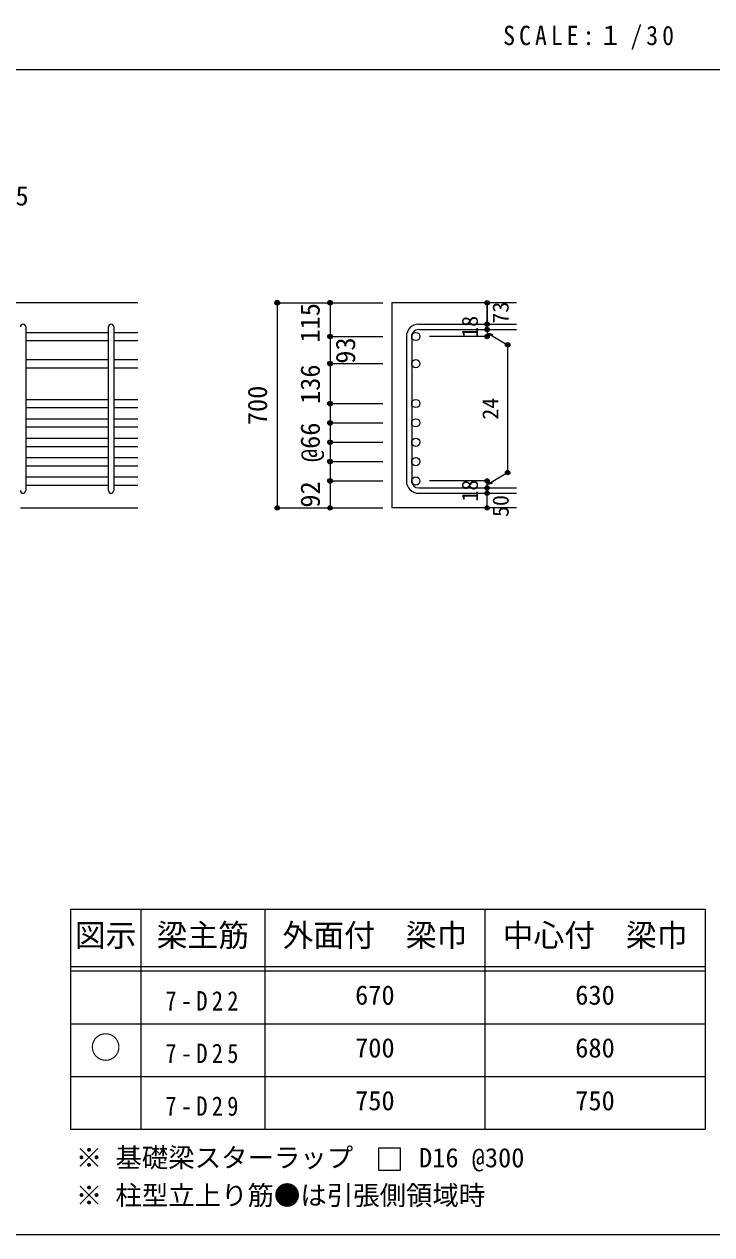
# Model space of a CAD drawing. Units: millimetres at full size, sheet at 1:30, with parts at other scales. Extents: x -5973 to 5954, y -4195 to 4201.
# Drawn here: x 1290 to 3633, y -4195 to -67 of the extents above; entities that cross this region are included whole.
import ezdxf
from ezdxf.enums import TextEntityAlignment as Align

# ---------------------------------------------------------------- set-up
doc = ezdxf.new("R2010")
doc.units = ezdxf.units.MM
doc.header["$LTSCALE"] = 30
doc.header["$PDMODE"] = 32
doc.header["$PDSIZE"] = 15
for name, color, linetype in [('0-1_躯体線', 2, 'Continuous'), ('0-5_基礎梁筋', 7, 'Continuous'), ('0-6_スタラップ筋', 7, 'Continuous'), ('0-D_寸法', 4, 'Continuous'), ('6-7_文字', 7, 'Continuous'), ('6-E_枠', 7, 'Continuous'), ('F-0_枠', 6, 'Continuous')]:
    doc.layers.add(name, color=color, linetype=linetype)
doc.styles.add('ＭＳ ゴシック', font='')
doc.styles.get('ＭＳ ゴシック').set_extended_font_data('MS Gothic')

msp = doc.modelspace()

# ---------------------------------------------------------------- linework, layer by layer
at = {"layer": '0-1_躯体線'}
for p, q in [((1677.44, -1017.16), (-172.56, -1017.16)), ((2967.44, -1017.16), (2542.44, -1017.16)), ((2542.44, -1017.16), (2542.44, -1716.66)), ((1277.44, -1716.66), (1677.44, -1716.66)), ((2967.44, -1716.66), (2542.44, -1716.66))]:
    msp.add_line(p, q, dxfattribs=at)
at = {"layer": '0-5_基礎梁筋'}
for p, q in [((1295.44, -1118.09), (1577.44, -1118.09)), ((1295.44, -1146.09), (1577.44, -1146.09)), ((1595.44, -1118.09), (1677.44, -1118.09)), ((1595.44, -1146.09), (1677.44, -1146.09)), ((1295.44, -1210.66), (1577.44, -1210.66)), ((1595.44, -1210.66), (1677.44, -1210.66)), ((1295.44, -1238.66), (1577.44, -1238.66)), ((1595.44, -1238.66), (1677.44, -1238.66)), ((1295.44, -1346.66), (1577.44, -1346.66)), ((1595.44, -1346.66), (1677.44, -1346.66)), ((1295.44, -1374.66), (1577.44, -1374.66)), ((1595.44, -1374.66), (1677.44, -1374.66)), ((1295.44, -1412.66), (1577.44, -1412.66)), ((1295.44, -1440.66), (1577.44, -1440.66)), ((1595.44, -1412.66), (1677.44, -1412.66)), ((1595.44, -1440.66), (1677.44, -1440.66)), ((1295.44, -1478.66), (1577.44, -1478.66)), ((1595.44, -1478.66), (1677.44, -1478.66)), ((1295.44, -1506.66), (1577.44, -1506.66)), ((1595.44, -1506.66), (1677.44, -1506.66)), ((1295.44, -1544.66), (1577.44, -1544.66)), ((1595.44, -1544.66), (1677.44, -1544.66)), ((1295.44, -1572.66), (1577.44, -1572.66)), ((1595.44, -1572.66), (1677.44, -1572.66)), ((1295.44, -1610.66), (1577.44, -1610.66)), ((1295.44, -1638.66), (1577.44, -1638.66)), ((1595.44, -1610.66), (1677.44, -1610.66)), ((1595.44, -1638.66), (1677.44, -1638.66))]:
    msp.add_line(p, q, dxfattribs=at)
at = {"layer": '0-5_基礎梁筋', "color": 3}
for centre in [(2624.44, -1132.09), (2624.44, -1224.66), (2624.44, -1360.66), (2624.44, -1426.66), (2624.44, -1492.66), (2624.44, -1558.66), (2624.44, -1624.66)]:
    msp.add_circle(centre, 14, dxfattribs=at)
at = {"layer": '0-6_スタラップ筋'}
for p, q in [((1295.44, -1099.09), (1295.44, -1657.66)), ((1577.44, -1657.66), (1577.44, -1099.09)), ((1595.44, -1099.09), (1595.44, -1657.66)), ((2634.44, -1090.09), (2967.44, -1090.09)), ((2634.44, -1108.09), (2967.44, -1108.09)), ((2592.44, -1132.09), (2592.44, -1624.66)), ((2610.44, -1132.09), (2610.44, -1624.66)), ((2634.44, -1648.66), (2967.44, -1648.66)), ((2634.44, -1666.66), (2967.44, -1666.66))]:
    msp.add_line(p, q, dxfattribs=at)
for centre, radius, start, end in [((1286.44, -1099.09), 9, 0, 180), ((1586.44, -1099.09), 9, 0, 180), ((2634.44, -1132.09), 42, 90, 180), ((2634.44, -1132.09), 24, 90, 180), ((2634.44, -1624.66), 42, 180, 270), ((2634.44, -1624.66), 24, 180, 270), ((1286.44, -1657.66), 9, 180, 0), ((1586.44, -1657.66), 9, 180, 0)]:
    msp.add_arc(centre, radius, start, end, dxfattribs=at)
at = {"layer": '0-D_寸法'}
for p, q in [((2152.44, -1017.16), (2332.44, -1017.16)), ((2152.44, -1017.16), (2332.44, -1017.16)), ((2152.44, -1017.16), (2152.44, -1716.66)), ((2332.44, -1017.16), (2512.44, -1017.16)), ((2332.44, -1017.16), (2512.44, -1017.16)), ((2867.44, -1090.09), (2867.44, -1017.16)), ((2867.44, -1017.16), (2867.44, -1090.09)), ((2867.44, -1108.09), (2867.44, -1090.09)), ((2867.44, -1108.09), (2867.44, -1132.09)), ((2332.44, -1132.09), (2512.44, -1132.09)), ((2332.44, -1132.09), (2512.44, -1132.09)), ((2867.44, -1132.09), (2671.35, -1132.09)), ((2867.44, -1120.09), (2937.5, -1160.54)), ((2867.44, -1120.09), (2886.76, -1125.27)), ((2937.5, -1160.54), (2937.5, -1596.21)), ((2332.44, -1224.66), (2512.44, -1224.66)), ((2332.44, -1224.66), (2512.44, -1224.66)), ((2332.44, -1228.66), (2332.44, -1360.66)), ((2332.44, -1360.66), (2512.44, -1360.66)), ((2332.44, -1360.66), (2512.44, -1360.66)), ((2332.44, -1426.66), (2512.44, -1426.66)), ((2332.44, -1492.66), (2512.44, -1492.66)), ((2332.44, -1558.66), (2512.44, -1558.66)), ((2867.44, -1636.66), (2937.5, -1596.21)), ((2332.44, -1624.66), (2512.44, -1624.66)), ((2867.44, -1624.66), (2671.35, -1624.66)), ((2867.44, -1648.66), (2867.44, -1624.66)), ((2867.44, -1636.66), (2886.76, -1631.49)), ((2867.44, -1666.66), (2867.44, -1648.66)), ((2867.44, -1716.66), (2867.44, -1666.66)), ((2152.44, -1716.66), (2332.44, -1716.66)), ((2332.44, -1716.66), (2512.44, -1716.66))]:
    msp.add_line(p, q, dxfattribs=at)
for points in [[(2332.44, -1017.16), (2332.44, -1132.09), (2332.44, -1228.66)], [(2332.44, -1360.66), (2332.44, -1624.66), (2332.44, -1716.66)]]:
    msp.add_lwpolyline(points, dxfattribs=at)
for centre, radius in [((2152.44, -1017.16), 8), ((2152.44, -1017.16), 7.2), ((2152.44, -1017.16), 6.4), ((2152.44, -1017.16), 5.6), ((2152.44, -1017.16), 4.8), ((2152.44, -1017.16), 4), ((2152.44, -1017.16), 3.2), ((2152.44, -1017.16), 2.4), ((2152.44, -1017.16), 1.6), ((2152.44, -1017.16), 0.8), ((2332.44, -1017.16), 8), ((2332.44, -1017.16), 7.2), ((2332.44, -1017.16), 6.4), ((2332.44, -1017.16), 5.6), ((2332.44, -1017.16), 4.8), ((2332.44, -1017.16), 4), ((2332.44, -1017.16), 3.2), ((2332.44, -1017.16), 2.4), ((2332.44, -1017.16), 1.6), ((2332.44, -1017.16), 0.8), ((2867.44, -1017.16), 4), ((2867.44, -1017.16), 3.6), ((2867.44, -1017.16), 3.2), ((2867.44, -1017.16), 2.8), ((2867.44, -1017.16), 2.4), ((2867.44, -1017.16), 2), ((2867.44, -1017.16), 1.6), ((2867.44, -1017.16), 1.2), ((2867.44, -1017.16), 0.8), ((2867.44, -1017.16), 0.4), ((2867.44, -1090.09), 4), ((2867.44, -1108.09), 4), ((2867.44, -1090.09), 3.6), ((2867.44, -1108.09), 3.6), ((2867.44, -1090.09), 3.2), ((2867.44, -1108.09), 3.2), ((2867.44, -1090.09), 2.8), ((2867.44, -1108.09), 2.8), ((2867.44, -1090.09), 2.4), ((2867.44, -1108.09), 2.4), ((2867.44, -1090.09), 2), ((2867.44, -1108.09), 2), ((2867.44, -1090.09), 1.6), ((2867.44, -1108.09), 1.6), ((2867.44, -1090.09), 1.2), ((2867.44, -1108.09), 1.2), ((2867.44, -1090.09), 0.8), ((2867.44, -1108.09), 0.8), ((2867.44, -1090.09), 0.4), ((2867.44, -1108.09), 0.4), ((2332.44, -1132.09), 8), ((2332.44, -1132.09), 7.2), ((2332.44, -1132.09), 6.4), ((2332.44, -1132.09), 5.6), ((2332.44, -1132.09), 4.8), ((2332.44, -1132.09), 4), ((2332.44, -1132.09), 3.2), ((2332.44, -1132.09), 2.4), ((2332.44, -1132.09), 1.6), ((2332.44, -1132.09), 0.8), ((2867.44, -1132.09), 4), ((2867.44, -1132.09), 3.6), ((2867.44, -1132.09), 3.2), ((2867.44, -1132.09), 2.8), ((2867.44, -1132.09), 2.4), ((2867.44, -1132.09), 2), ((2867.44, -1132.09), 1.6), ((2867.44, -1132.09), 1.2), ((2867.44, -1132.09), 0.8), ((2867.44, -1132.09), 0.4), ((2937.5, -1160.54), 4), ((2937.5, -1160.54), 3.6), ((2937.5, -1160.54), 3.2), ((2937.5, -1160.54), 2.8), ((2937.5, -1160.54), 2.4), ((2937.5, -1160.54), 2), ((2937.5, -1160.54), 1.6), ((2937.5, -1160.54), 1.2), ((2937.5, -1160.54), 0.8), ((2937.5, -1160.54), 0.4), ((2332.44, -1224.66), 8), ((2332.44, -1224.66), 7.2), ((2332.44, -1224.66), 6.4), ((2332.44, -1224.66), 5.6), ((2332.44, -1224.66), 4.8), ((2332.44, -1224.66), 4), ((2332.44, -1224.66), 3.2), ((2332.44, -1224.66), 2.4), ((2332.44, -1224.66), 1.6), ((2332.44, -1224.66), 0.8), ((2332.44, -1360.66), 8), ((2332.44, -1360.66), 7.2), ((2332.44, -1360.66), 6.4), ((2332.44, -1360.66), 5.6), ((2332.44, -1360.66), 4.8), ((2332.44, -1360.66), 4), ((2332.44, -1360.66), 3.2), ((2332.44, -1360.66), 2.4), ((2332.44, -1360.66), 1.6), ((2332.44, -1360.66), 0.8), ((2332.44, -1426.66), 8), ((2332.44, -1426.66), 7.2), ((2332.44, -1426.66), 6.4), ((2332.44, -1426.66), 5.6), ((2332.44, -1426.66), 4.8), ((2332.44, -1426.66), 4), ((2332.44, -1426.66), 3.2), ((2332.44, -1426.66), 2.4), ((2332.44, -1426.66), 1.6), ((2332.44, -1426.66), 0.8), ((2332.44, -1492.66), 8), ((2332.44, -1492.66), 7.2), ((2332.44, -1492.66), 6.4), ((2332.44, -1492.66), 5.6), ((2332.44, -1492.66), 4.8), ((2332.44, -1492.66), 4), ((2332.44, -1492.66), 3.2), ((2332.44, -1492.66), 2.4), ((2332.44, -1492.66), 1.6), ((2332.44, -1492.66), 0.8), ((2332.44, -1558.66), 8), ((2332.44, -1558.66), 7.2), ((2332.44, -1558.66), 6.4), ((2332.44, -1558.66), 5.6), ((2332.44, -1558.66), 4.8), ((2332.44, -1558.66), 4), ((2332.44, -1558.66), 3.2), ((2332.44, -1558.66), 2.4), ((2332.44, -1558.66), 1.6), ((2332.44, -1558.66), 0.8), ((2937.5, -1596.21), 4), ((2937.5, -1596.21), 3.6), ((2937.5, -1596.21), 3.2), ((2937.5, -1596.21), 2.8), ((2937.5, -1596.21), 2.4), ((2937.5, -1596.21), 2), ((2937.5, -1596.21), 1.6), ((2937.5, -1596.21), 1.2), ((2937.5, -1596.21), 0.8), ((2937.5, -1596.21), 0.4), ((2332.44, -1624.66), 8), ((2332.44, -1624.66), 7.2), ((2332.44, -1624.66), 6.4), ((2332.44, -1624.66), 5.6), ((2332.44, -1624.66), 4.8), ((2332.44, -1624.66), 4), ((2332.44, -1624.66), 3.2), ((2332.44, -1624.66), 2.4), ((2332.44, -1624.66), 1.6), ((2332.44, -1624.66), 0.8), ((2867.44, -1624.66), 4), ((2867.44, -1648.66), 4), ((2867.44, -1624.66), 3.6), ((2867.44, -1648.66), 3.6), ((2867.44, -1624.66), 3.2), ((2867.44, -1648.66), 3.2), ((2867.44, -1624.66), 2.8), ((2867.44, -1648.66), 2.8), ((2867.44, -1624.66), 2.4), ((2867.44, -1648.66), 2.4), ((2867.44, -1624.66), 2), ((2867.44, -1648.66), 2), ((2867.44, -1624.66), 1.6), ((2867.44, -1648.66), 1.6), ((2867.44, -1624.66), 1.2), ((2867.44, -1648.66), 1.2), ((2867.44, -1624.66), 0.8), ((2867.44, -1648.66), 0.8), ((2867.44, -1624.66), 0.4), ((2867.44, -1648.66), 0.4), ((2867.44, -1666.66), 4), ((2867.44, -1666.66), 3.6), ((2867.44, -1666.66), 3.2), ((2867.44, -1666.66), 2.8), ((2867.44, -1666.66), 2.4), ((2867.44, -1666.66), 2), ((2867.44, -1666.66), 1.6), ((2867.44, -1666.66), 1.2), ((2867.44, -1666.66), 0.8), ((2867.44, -1666.66), 0.4), ((2152.44, -1716.66), 7.2), ((2152.44, -1716.66), 6.4), ((2152.44, -1716.66), 5.6), ((2152.44, -1716.66), 4.8), ((2152.44, -1716.66), 4), ((2152.44, -1716.66), 3.2), ((2152.44, -1716.66), 2.4), ((2152.44, -1716.66), 1.6), ((2152.44, -1716.66), 0.8), ((2332.44, -1716.66), 7.2), ((2332.44, -1716.66), 6.4), ((2332.44, -1716.66), 5.6), ((2332.44, -1716.66), 4.8), ((2332.44, -1716.66), 4), ((2332.44, -1716.66), 3.2), ((2332.44, -1716.66), 2.4), ((2332.44, -1716.66), 1.6), ((2332.44, -1716.66), 0.8), ((2867.44, -1716.66), 4), ((2867.44, -1716.66), 3.6), ((2867.44, -1716.66), 3.2), ((2867.44, -1716.66), 2.8), ((2867.44, -1716.66), 2.4), ((2867.44, -1716.66), 2), ((2867.44, -1716.66), 1.6), ((2867.44, -1716.66), 1.2), ((2867.44, -1716.66), 0.8), ((2867.44, -1716.66), 0.4)]:
    msp.add_circle(centre, radius, dxfattribs=at)
at = {"layer": '0-D_寸法', "color": 7}
for p in [(2152.44, -1017.16), (2152.44, -1017.16), (2332.44, -1017.16), (2867.44, -1017.16), (2867.44, -1090.09), (2867.44, -1108.09), (2332.44, -1132.09), (2867.44, -1132.09), (2937.5, -1160.54), (2332.44, -1224.66), (2332.44, -1360.66), (2332.44, -1426.66), (2332.44, -1426.66), (2332.44, -1492.66), (2332.44, -1492.66), (2332.44, -1558.66), (2332.44, -1558.66), (2937.5, -1596.21), (2332.44, -1624.66), (2332.44, -1624.66), (2867.44, -1624.66), (2867.44, -1624.66), (2867.44, -1648.66), (2867.44, -1666.66), (2152.44, -1716.66), (2152.44, -1716.66), (2332.44, -1716.66), (2867.44, -1716.66)]:
    msp.add_point(p, dxfattribs=at)
at = {"layer": '6-7_文字'}
msp.add_lwpolyline([(2497.68, -3975.2), (2572.68, -3975.2), (2572.68, -3900.2), (2497.68, -3900.2)], close=True, dxfattribs=at)
at = {"layer": '6-E_枠', "color": 3}
for p, q in [((1447.71, -3085.43), (1447.71, -3835.43)), ((1447.71, -3085.43), (3610.24, -3085.43)), ((3610.24, -3085.43), (3610.24, -3835.43)), ((1447.71, -3835.43), (3610.24, -3835.43))]:
    msp.add_line(p, q, dxfattribs=at)
at = {"layer": '6-E_枠'}
for p, q in [((1687.71, -3085.43), (1687.71, -3835.43)), ((2110.24, -3085.43), (2110.24, -3835.43)), ((2860.24, -3085.43), (2860.24, -3835.43)), ((1447.71, -3280.43), (3610.24, -3280.43)), ((1447.71, -3295.43), (3610.24, -3295.43)), ((1447.71, -3475.43), (3610.24, -3475.43)), ((1447.71, -3655.43), (3610.24, -3655.43))]:
    msp.add_line(p, q, dxfattribs=at)
at = {"layer": 'F-0_枠', "color": 2}
msp.add_line((-5972.88, -222.05), (3723.6, -222.05), dxfattribs=at)
at = {"layer": 'F-0_枠'}
msp.add_line((5954.1, -4195.24), (-5972.88, -4195.24), dxfattribs=at)

# ---------------------------------------------------------------- texts
at = {"layer": '0-D_寸法', "style": 'ＭＳ ゴシック'}
msp.add_text('167.5', height=65.98, dxfattribs=at).set_placement((1081.19, -705.12), align=Align.BOTTOM_LEFT)
for s, height, p in [('115', 65.98, (2316.75, -1152.81)), ('73', 54.99, (2957.44, -1088.36)), ('18', 54.99, (2852.44, -1136.59)), ('93', 65.98, (2437.61, -1225.09)), ('136', 65.98, (2317.44, -1362.16)), ('700', 65.98, (2137.44, -1434.41)), ('24', 54.99, (2922.5, -1415.88)), ('@66', 65.98, (2317.44, -1560.16)), ('92', 65.98, (2317.44, -1715.66)), ('18', 54.99, (2852.44, -1695.16)), ('50', 54.99, (2957.44, -1747.66))]:
    msp.add_text(s, height=height, rotation=90, dxfattribs=at).set_placement(p, align=Align.BOTTOM_LEFT)
at = {"layer": '6-7_文字', "color": 2, "style": 'ＭＳ ゴシック'}
for s, p in [('図示', (1462.71, -3235.43)), ('梁主筋', (1741.48, -3235.43)), ('外面付\u3000梁巾', (2170.24, -3235.43)), ('中心付\u3000梁巾', (2920.24, -3235.43)), ('○', (1515.21, -3617.93))]:
    msp.add_text(s, height=76.98, dxfattribs=at).set_placement(p, align=Align.BOTTOM_LEFT)
at = {"layer": '6-7_文字', "style": 'ＭＳ ゴシック'}
for s, p in [('670', (2417.74, -3430.43)), ('630', (3167.74, -3430.43)), ('700', (2417.74, -3610.43)), ('680', (3167.74, -3610.43)), ('750', (2417.74, -3790.43)), ('750', (3167.74, -3790.43)), ('※ 基礎梁スターラップ     D16 @300', (1466.27, -3985.01)), ('※ 柱型立上り筋●は引張側領域時', (1466.27, -4113.51))]:
    msp.add_text(s, height=65.98, dxfattribs=at).set_placement(p, align=Align.BOTTOM_LEFT)
at = {"layer": '6-7_文字', "color": 2, "insert": (2922.26, -154.55), "char_height": 65.98, "attachment_point": 7, "style": 'ＭＳ ゴシック'}
msp.add_mtext('\\T1.34;\\W0.9;SCALE:１/30', dxfattribs=at)
at = {"layer": '6-7_文字', "char_height": 65.98, "attachment_point": 7, "style": 'ＭＳ ゴシック'}
for s, insert in [('\\T1.38;\\W0.85;7-D22', (1771.48, -3430.43)), ('\\T1.38;\\W0.85;7-D25', (1771.48, -3610.43)), ('\\T1.38;\\W0.85;7-D29', (1771.48, -3790.43))]:
    msp.add_mtext(s, dxfattribs=dict(at, insert=insert))

doc.saveas('drawing.dxf')
